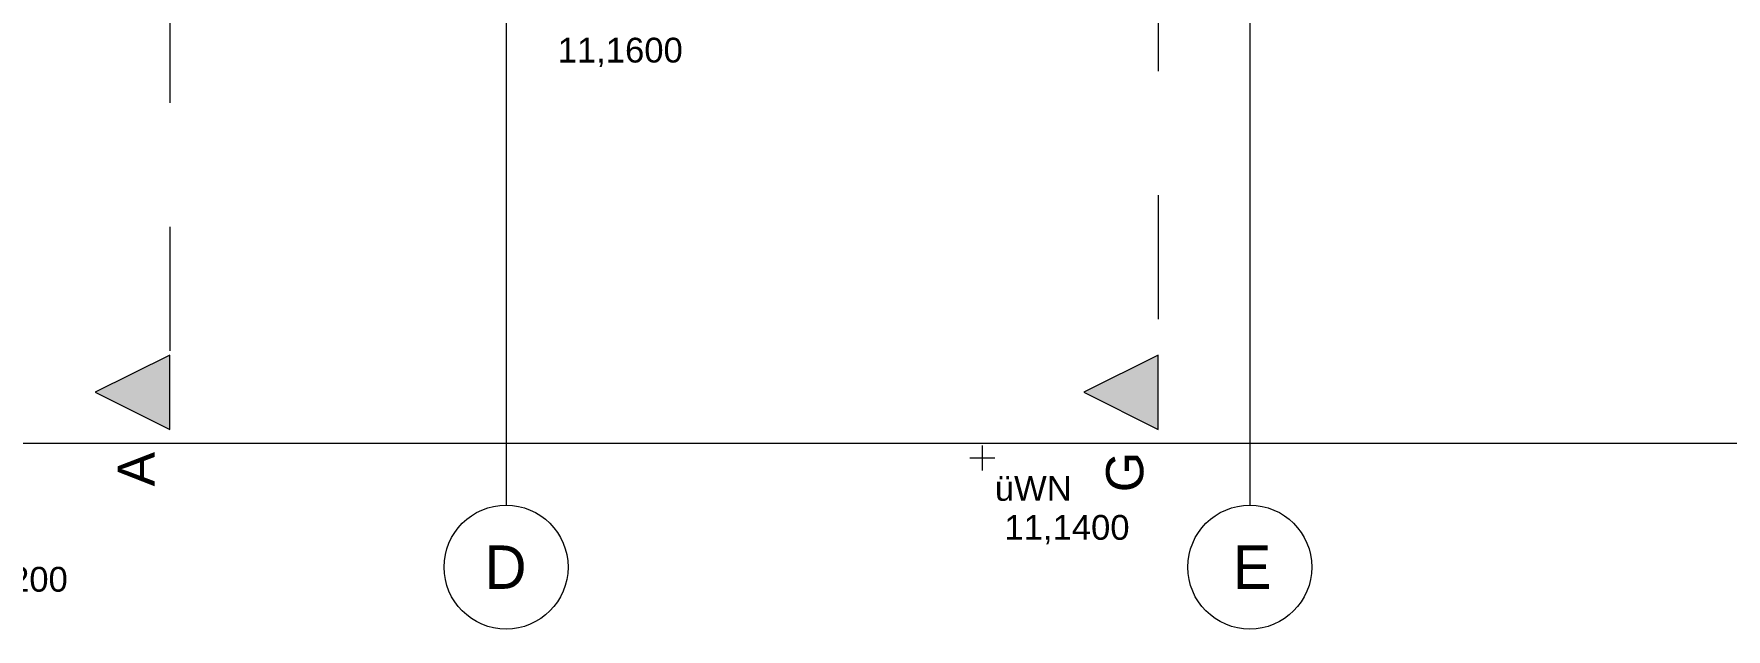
# Model space of a CAD drawing. Header units: metres. Extents: x -3 to 205, y -18 to 45.
# Drawn here: x 39.5 to 46.32, y -16.75 to -14.35 of the extents above; entities that cross this region are included whole.
import ezdxf

# ---------------------------------------------------------------- set-up
doc = ezdxf.new("R2010")
doc.units = ezdxf.units.M
doc.header["$MEASUREMENT"] = 0
doc.linetypes.add('Untersicht', pattern=[0.001, 0.0005, -0.0005])
for name, color, linetype in [('1._1.Stock  PP STG2_4_000 Achsraster', 7, 'Continuous'), ('1._1.Stock  PP STG2_4_851 Marker Schnitt', 7, 'Continuous'), ('1._1.Stock  PP STG2_4_910 Allgemein Lageplan Höhen', 7, 'Continuous')]:
    doc.layers.add(name, color=color, linetype=linetype)
doc.styles.add('ERSTELLTER_STIL_1', font='arial.ttf')
doc.styles.add('ERSTELLTER_STIL_2', font='')
doc.styles.get('ERSTELLTER_STIL_2').set_extended_font_data('Eurostile')

msp = doc.modelspace()

# ---------------------------------------------------------------- hatches: boundary and pattern name
at = {"layer": '1._1.Stock  PP STG2_4_851 Marker Schnitt', "linetype": 'Continuous', "lineweight": 0, "true_color": 0x000000}
for points in [[(40.043, -15.9487), (40.043, -15.6487), (39.743, -15.7987)], [(44.03, -15.9487), (44.03, -15.6487), (43.73, -15.7987)]]:
    msp.add_hatch(color=18, dxfattribs=at).paths.add_polyline_path(points)

# ---------------------------------------------------------------- linework, layer by layer
at = {"layer": '1._1.Stock  PP STG2_4_000 Achsraster', "color": 5, "linetype": 'Continuous', "lineweight": 0, "ltscale": 1000}
for p, q in [((41.4, 1.9963), (41.4, -16.0037)), ((44.4, 1.9963), (44.4, -16.0037)), ((30.9, -16.0037), (53.4, -16.0037)), ((41.4, -16.0037), (41.4, -16.0037)), ((41.4, -16.0037), (41.4, -16.2537)), ((44.4, -16.0037), (44.4, -16.0037)), ((44.4, -16.0037), (44.4, -16.2537))]:
    msp.add_line(p, q, dxfattribs=at)
for centre in [(41.4, -16.5037), (44.4, -16.5037)]:
    msp.add_circle(centre, 0.25, dxfattribs=at)
for p in [(41.4, -16.0037), (44.4, -16.0037)]:
    msp.add_point(p, dxfattribs=at)
at = {"layer": '1._1.Stock  PP STG2_4_851 Marker Schnitt', "color": 7, "linetype": 'Untersicht', "lineweight": 13, "ltscale": 1000}
for p, q in [((44.03, 1.9963), (44.03, -15.6487)), ((40.043, -9.1314), (40.043, -15.6487))]:
    msp.add_line(p, q, dxfattribs=at)
at = {"layer": '1._1.Stock  PP STG2_4_851 Marker Schnitt', "color": 7, "linetype": 'Continuous', "lineweight": 13, "ltscale": 1000, "flags": 128}
for points in [[(40.043, -15.9487), (40.043, -15.6487), (39.743, -15.7987)], [(44.03, -15.9487), (44.03, -15.6487), (43.73, -15.7987)]]:
    msp.add_lwpolyline(points, close=True, dxfattribs=at)
at = {"layer": '1._1.Stock  PP STG2_4_910 Allgemein Lageplan Höhen', "color": 7, "linetype": 'Continuous', "lineweight": 13, "ltscale": 1000}
for p, q in [((43.3212, -16.1133), (43.3212, -16.0133)), ((43.2712, -16.0633), (43.3712, -16.0633))]:
    msp.add_line(p, q, dxfattribs=at)

# ---------------------------------------------------------------- texts
at = {"layer": '1._1.Stock  PP STG2_4_000 Achsraster', "color": 5, "linetype": 'Continuous', "lineweight": 0, "char_height": 0.175, "attachment_point": 1, "style": 'ERSTELLTER_STIL_2'}
for s, insert in [('\\A1;{\\pql;\\pt0;\\fEurostile|b0|i0|c0|p0;\\W1.000000;D}', (41.3135, -16.4162)), ('\\A1;{\\pql;\\pt0;\\fEurostile|b0|i0|c0|p0;\\W1.000000;E}', (44.3312, -16.4162))]:
    msp.add_mtext(s, dxfattribs=dict(at, insert=insert))
at = {"layer": '1._1.Stock  PP STG2_4_851 Marker Schnitt', "color": 7, "linetype": 'Continuous', "lineweight": 13, "char_height": 0.15, "attachment_point": 9, "rotation": 90, "style": 'ERSTELLTER_STIL_1'}
for s, insert in [('\\A1;{\\pqr;\\pt0;\\fArial|b0|i0|c0|p0;\\W1.000000;A}', (39.983, -16.0387)), ('\\A1;{\\pqr;\\pt0;\\fArial|b0|i0|c0|p0;\\W1.000000;G}', (43.9725, -16.0387))]:
    msp.add_mtext(s, dxfattribs=dict(at, insert=insert))
at = {"layer": '1._1.Stock  PP STG2_4_910 Allgemein Lageplan Höhen', "color": 7, "linetype": 'Continuous', "lineweight": 13, "char_height": 0.1, "attachment_point": 1, "style": 'ERSTELLTER_STIL_1'}
for s, insert in [('\\A1;{\\pql;\\fArial|b0|i0|c0|p0;\\W1.000000; 11,1600}', (41.5691, -14.3687)), ('\\A1;{\\pql;\\fArial|b0|i0|c0|p0;\\W1.000000;üWN}', (43.3712, -16.1361)), ('\\A1;{\\pql;\\fArial|b0|i0|c0|p0;\\W1.000000; 11,1400}', (43.3712, -16.2933)), ('\\A1;{\\pql;\\fArial|b0|i0|c0|p0;\\W1.000000; 11,1200}', (39.0884, -16.5026))]:
    msp.add_mtext(s, dxfattribs=dict(at, insert=insert))

doc.saveas('drawing.dxf')
